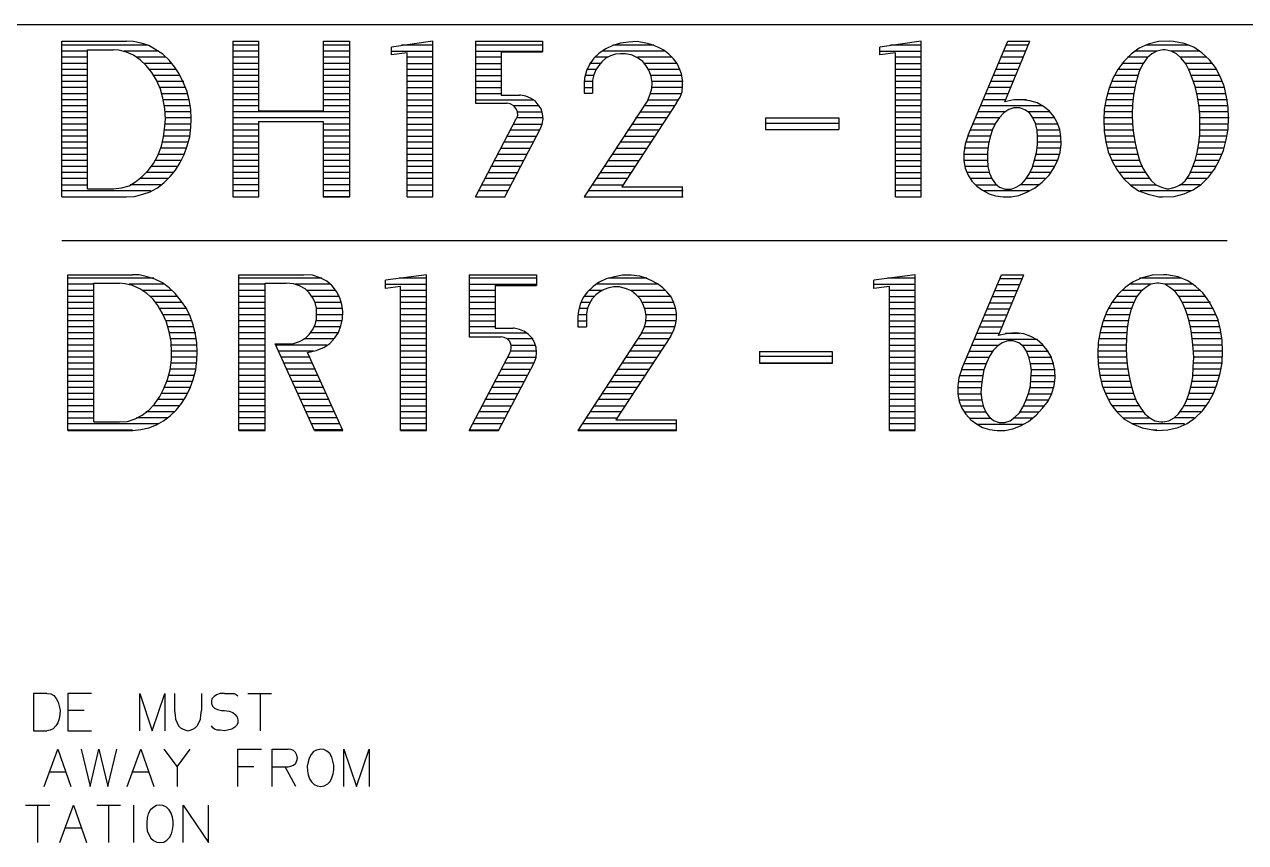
# Model space of a CAD drawing. Extents: x 11 to 601, y 12 to 779.
# Drawn here: x 376.4 to 521.3, y 681.7 to 778.7 of the extents above; entities that cross this region are included whole.
import ezdxf

# ---------------------------------------------------------------- set-up
doc = ezdxf.new("R2010")
doc.units = 0
doc.layers.add('DH152', color=7, linetype='CONTINUOUS')

msp = doc.modelspace()

# ---------------------------------------------------------------- linework, layer by layer
at = {"layer": 'DH152', "color": 7}
for points in [[(11.4, 778.739981), (600.899985, 778.739981)], [(380.81999, 776.759981), (388.49999, 776.759981)], [(380.81999, 758.279981), (380.81999, 776.759981)], [(390.95999, 776.279981), (380.81999, 776.279981)], [(383.87999, 775.559981), (380.81999, 775.559981)], [(383.87999, 759.239981), (383.87999, 775.739981)], [(383.87999, 775.739981), (386.93999, 775.739981)], [(393.11999, 767.519981), (393.05999, 768.779981), (392.81999, 769.979981), (392.51999, 771.059981), (392.03999, 772.139981), (391.49999, 773.039981), (390.83999, 773.879981), (390.11999, 774.539981), (389.33999, 775.079981), (388.49999, 775.439981), (387.59999, 775.679981), (386.93999, 775.739981)], [(392.33999, 775.559981), (388.19999, 775.559981)], [(396.17999, 767.519981), (396.11999, 768.659981), (395.93999, 769.799981), (395.63999, 770.879981), (395.21999, 771.899981), (394.73999, 772.859981), (394.19999, 773.699981), (393.53999, 774.479981), (392.81999, 775.199981), (391.97999, 775.739981), (391.13999, 776.219981), (390.23999, 776.519981), (389.27999, 776.699981), (388.49999, 776.759981)], [(401.09999, 776.759981), (401.09999, 758.279981)], [(401.09999, 776.759981), (404.15999, 776.759981), (404.15999, 768.479981), (411.83999, 768.479981)], [(404.21999, 776.279981), (401.15999, 776.279981)], [(404.21999, 775.559981), (401.15999, 775.559981)], [(411.83999, 776.759981), (414.95999, 776.759981), (414.95999, 758.279981)], [(411.83999, 776.759981), (411.83999, 768.479981)], [(415.01999, 776.279981), (411.89999, 776.279981)], [(415.01999, 775.559981), (411.89999, 775.559981)], [(424.859989, 776.759981), (419.93999, 776.039981)], [(419.93999, 775.139981), (419.93999, 776.039981)], [(419.93999, 775.559981), (424.859989, 775.559981)], [(421.799989, 775.379981), (419.93999, 775.139981)], [(424.859989, 776.279981), (421.139989, 776.279981)], [(421.799989, 758.279981), (421.799989, 775.379981)], [(424.859989, 758.279981), (424.859989, 776.759981)], [(429.899989, 776.759981), (429.899989, 769.379981)], [(429.899989, 776.759981), (437.879989, 776.759981)], [(437.879989, 776.279981), (429.959989, 776.279981)], [(429.959989, 775.559981), (437.879989, 775.559981)], [(432.959989, 775.499981), (432.959989, 770.339981)], [(432.959989, 775.499981), (437.879989, 775.499981)], [(437.879989, 776.759981), (437.879989, 775.499981)], [(450.119989, 776.519981), (449.099989, 776.699981), (448.079989, 776.639981), (447.119989, 776.519981), (446.219989, 776.219981), (445.379989, 775.859981), (444.599989, 775.319981), (443.939989, 774.719981), (443.459989, 773.999981), (443.099989, 773.219981), (442.859989, 772.379981), (442.799989, 771.779981)], [(452.399989, 775.559981), (444.899989, 775.559981)], [(451.079989, 776.279981), (446.219989, 776.279981)], [(453.779989, 769.439981), (454.199989, 770.099981), (454.439989, 770.759981), (454.499989, 771.479981), (454.499989, 772.139981), (454.379989, 772.859981), (454.139989, 773.459981), (453.839989, 774.119981), (453.419989, 774.659981), (452.879989, 775.199981), (452.279989, 775.679981), (451.559989, 776.039981), (450.779989, 776.339981), (450.119989, 776.519981)], [(482.819988, 776.759981), (477.899988, 776.039981)], [(477.899988, 775.139981), (477.899988, 776.039981)], [(479.759988, 775.379981), (477.899988, 775.139981)], [(477.959988, 775.559981), (482.819988, 775.559981)], [(482.819988, 776.279981), (479.159988, 776.279981)], [(479.759988, 758.279981), (479.759988, 775.379981)], [(482.819988, 758.279981), (482.819988, 776.759981)], [(488.399988, 765.599981), (493.079988, 776.759981)], [(495.239988, 775.559981), (492.539988, 775.559981)], [(492.719988, 769.559981), (495.719988, 776.759981)], [(495.539988, 776.279981), (492.839988, 776.279981)], [(493.079988, 776.759981), (495.719988, 776.759981)], [(510.719987, 775.559981), (508.139987, 775.559981)], [(514.559987, 776.279981), (509.519987, 776.279981)], [(515.879987, 775.559981), (512.519987, 775.559981)], [(383.87999, 774.839981), (380.81999, 774.839981)], [(383.87999, 774.119981), (380.81999, 774.119981)], [(393.17999, 774.839981), (389.75999, 774.839981)], [(393.83999, 774.119981), (390.65999, 774.119981)], [(404.21999, 774.839981), (401.15999, 774.839981)], [(404.21999, 774.119981), (401.15999, 774.119981)], [(415.01999, 774.839981), (411.89999, 774.839981)], [(415.01999, 774.119981), (411.89999, 774.119981)], [(424.859989, 774.839981), (421.799989, 774.839981)], [(421.799989, 774.119981), (424.859989, 774.119981)], [(433.019989, 774.839981), (429.959989, 774.839981)], [(429.959989, 774.119981), (433.019989, 774.119981)], [(444.719989, 774.119981), (443.459989, 774.119981)], [(448.379989, 775.139981), (447.719989, 775.259981), (447.119989, 775.259981), (446.519989, 775.199981), (445.919989, 775.019981), (445.379989, 774.719981), (444.899989, 774.299981), (444.539989, 773.879981), (444.179989, 773.339981), (443.939989, 772.739981), (443.819989, 772.139981), (443.819989, 771.659981)], [(445.619989, 774.839981), (444.119989, 774.839981)], [(450.359989, 769.739981), (450.659989, 770.459981), (450.839989, 771.119981), (450.899989, 771.839981), (450.779989, 772.559981), (450.539989, 773.219981), (450.179989, 773.819981), (449.759989, 774.359981), (449.159989, 774.779981), (448.499989, 775.079981), (448.379989, 775.139981)], [(453.239989, 774.839981), (449.159989, 774.839981)], [(453.839989, 774.119981), (449.999989, 774.119981)], [(482.819988, 774.839981), (479.759988, 774.839981)], [(479.759988, 774.119981), (482.819988, 774.119981)], [(494.639988, 774.119981), (491.939988, 774.119981)], [(494.939988, 774.839981), (492.239988, 774.839981)], [(509.159987, 774.119981), (506.639987, 774.119981)], [(509.699987, 774.839981), (507.299987, 774.839981)], [(516.719987, 774.839981), (513.599987, 774.839981)], [(517.379987, 774.119981), (514.199987, 774.119981)], [(383.87999, 773.399981), (380.81999, 773.399981)], [(383.87999, 772.679981), (380.81999, 772.679981)], [(394.43999, 773.399981), (391.25999, 773.399981)], [(394.85999, 772.679981), (391.73999, 772.679981)], [(404.21999, 773.399981), (401.15999, 773.399981)], [(404.21999, 772.679981), (401.15999, 772.679981)], [(415.01999, 773.399981), (411.89999, 773.399981)], [(415.01999, 772.679981), (411.89999, 772.679981)], [(424.859989, 773.399981), (421.799989, 773.399981)], [(421.799989, 772.679981), (424.859989, 772.679981)], [(433.019989, 773.399981), (429.959989, 773.399981)], [(429.959989, 772.679981), (433.019989, 772.679981)], [(443.939989, 772.679981), (442.919989, 772.679981)], [(444.239989, 773.399981), (443.099989, 773.399981)], [(454.199989, 773.399981), (450.479989, 773.399981)], [(454.439989, 772.679981), (450.779989, 772.679981)], [(482.819988, 773.399981), (479.759988, 773.399981)], [(479.759988, 772.679981), (482.819988, 772.679981)], [(494.039988, 772.679981), (491.339988, 772.679981)], [(494.339988, 773.399981), (491.639988, 773.399981)], [(508.499987, 772.679981), (505.739987, 772.679981)], [(508.799987, 773.399981), (506.159987, 773.399981)], [(517.859987, 773.399981), (514.559987, 773.399981)], [(518.219987, 772.679981), (514.919987, 772.679981)], [(383.87999, 771.959981), (380.81999, 771.959981)], [(383.87999, 771.239981), (380.81999, 771.239981)], [(395.27999, 771.959981), (392.15999, 771.959981)], [(395.51999, 771.239981), (392.45999, 771.239981)], [(404.21999, 771.959981), (401.15999, 771.959981)], [(404.21999, 771.239981), (401.15999, 771.239981)], [(415.01999, 771.959981), (411.89999, 771.959981)], [(415.01999, 771.239981), (411.89999, 771.239981)], [(424.859989, 771.959981), (421.799989, 771.959981)], [(421.799989, 771.239981), (424.859989, 771.239981)], [(433.019989, 771.959981), (429.959989, 771.959981)], [(429.959989, 771.239981), (433.019989, 771.239981)], [(442.799989, 771.779981), (442.799989, 770.579981)], [(443.819989, 771.959981), (442.859989, 771.959981)], [(442.859989, 771.239981), (443.819989, 771.239981)], [(443.819989, 771.659981), (443.819989, 770.579981)], [(454.559989, 771.959981), (450.839989, 771.959981)], [(454.499989, 771.239981), (450.899989, 771.239981)], [(482.819988, 771.959981), (479.759988, 771.959981)], [(479.759988, 771.239981), (482.819988, 771.239981)], [(493.439988, 771.239981), (490.739988, 771.239981)], [(493.739988, 771.959981), (491.039988, 771.959981)], [(508.139987, 771.239981), (505.139987, 771.239981)], [(508.319987, 771.959981), (505.439987, 771.959981)], [(518.519987, 771.959981), (515.159987, 771.959981)], [(518.759987, 771.239981), (515.339987, 771.239981)], [(383.87999, 770.519981), (380.81999, 770.519981)], [(383.87999, 769.799981), (380.81999, 769.799981)], [(395.69999, 770.519981), (392.69999, 770.519981)], [(395.93999, 769.799981), (392.87999, 769.799981)], [(404.21999, 770.519981), (401.15999, 770.519981)], [(404.21999, 769.799981), (401.15999, 769.799981)], [(415.01999, 770.519981), (411.89999, 770.519981)], [(415.01999, 769.799981), (411.89999, 769.799981)], [(424.859989, 770.519981), (421.799989, 770.519981)], [(421.799989, 769.799981), (424.859989, 769.799981)], [(433.019989, 770.519981), (429.959989, 770.519981)], [(429.959989, 769.799981), (436.799989, 769.799981)], [(432.959989, 770.339981), (435.119989, 770.339981)], [(437.579989, 766.319981), (437.819989, 766.919981), (437.939989, 767.519981), (437.879989, 768.119981), (437.699989, 768.719981), (437.339989, 769.199981), (436.979989, 769.679981), (436.439989, 769.979981), (435.899989, 770.219981), (435.239989, 770.339981), (435.119989, 770.339981)], [(442.799989, 770.579981), (443.819989, 770.579981)], [(450.359989, 769.739981), (442.799989, 758.279981)], [(450.359989, 769.799981), (454.019989, 769.799981)], [(454.319989, 770.519981), (450.719989, 770.519981)], [(482.819988, 770.519981), (479.759988, 770.519981)], [(479.759988, 769.799981), (482.819988, 769.799981)], [(492.839988, 769.799981), (490.139988, 769.799981)], [(493.139988, 770.519981), (490.439988, 770.519981)], [(497.159988, 760.019981), (497.999988, 760.859981), (498.599988, 761.759981), (499.019988, 762.659981), (499.319988, 763.559981), (499.439988, 764.519981), (499.379988, 765.419981), (499.259988, 766.259981), (498.959988, 767.099981), (498.539988, 767.819981), (497.999988, 768.479981), (497.339988, 769.019981), (496.559988, 769.439981), (495.719988, 769.679981), (494.819988, 769.799981), (493.799988, 769.799981), (492.719988, 769.559981)], [(495.299988, 769.799981), (493.859988, 769.799981)], [(507.899987, 769.799981), (504.719987, 769.799981)], [(508.019987, 770.519981), (504.899987, 770.519981)], [(518.999987, 770.519981), (515.519987, 770.519981)], [(519.179987, 769.799981), (515.639987, 769.799981)], [(383.87999, 769.079981), (380.81999, 769.079981)], [(383.87999, 768.359981), (380.81999, 768.359981)], [(396.05999, 769.079981), (392.99999, 769.079981)], [(396.11999, 768.359981), (393.05999, 768.359981)], [(404.21999, 769.079981), (401.15999, 769.079981)], [(415.01999, 768.359981), (401.15999, 768.359981)], [(415.01999, 769.079981), (411.89999, 769.079981)], [(424.859989, 769.079981), (421.799989, 769.079981)], [(421.799989, 768.359981), (424.859989, 768.359981)], [(429.899989, 769.379981), (433.679989, 769.379981)], [(434.759989, 767.519981), (434.939989, 767.939981), (434.879989, 768.419981), (434.699989, 768.779981), (434.459989, 769.079981), (434.039989, 769.319981), (433.679989, 769.379981)], [(437.459989, 769.079981), (434.519989, 769.079981)], [(434.939989, 768.359981), (437.759989, 768.359981)], [(453.779989, 769.439981), (447.299989, 759.479981)], [(449.399989, 768.359981), (453.119989, 768.359981)], [(453.599989, 769.079981), (449.879989, 769.079981)], [(482.819988, 769.079981), (479.759988, 769.079981)], [(479.759988, 768.359981), (482.819988, 768.359981)], [(492.719988, 768.359981), (489.539988, 768.359981)], [(497.219988, 769.079981), (489.839988, 769.079981)], [(498.059988, 768.359981), (495.539988, 768.359981)], [(507.899987, 768.359981), (504.539987, 768.359981)], [(507.899987, 769.079981), (504.599987, 769.079981)], [(519.239987, 769.079981), (515.759987, 769.079981)], [(519.299987, 768.359981), (515.819987, 768.359981)], [(383.87999, 767.639981), (380.81999, 767.639981)], [(383.87999, 766.919981), (380.81999, 766.919981)], [(386.93999, 759.239981), (387.89999, 759.359981), (388.79999, 759.599981), (389.57999, 760.079981), (390.35999, 760.679981), (391.07999, 761.399981), (391.67999, 762.239981), (392.21999, 763.199981), (392.63999, 764.279981), (392.87999, 765.419981), (393.05999, 766.679981), (393.11999, 767.519981)], [(388.49999, 758.279981), (389.45999, 758.339981), (390.41999, 758.579981), (391.31999, 758.879981), (392.15999, 759.359981), (392.93999, 759.959981), (393.65999, 760.679981), (394.31999, 761.459981), (394.85999, 762.359981), (395.33999, 763.319981), (395.69999, 764.339981), (395.99999, 765.419981), (396.11999, 766.559981), (396.17999, 767.519981)], [(396.11999, 767.639981), (393.05999, 767.639981)], [(396.17999, 766.919981), (393.11999, 766.919981)], [(415.01999, 767.639981), (401.15999, 767.639981)], [(404.21999, 766.919981), (401.15999, 766.919981)], [(404.15999, 767.219981), (404.15999, 758.279981)], [(404.15999, 767.219981), (411.83999, 767.219981)], [(411.83999, 767.219981), (411.83999, 758.279981)], [(415.01999, 766.919981), (411.89999, 766.919981)], [(424.859989, 767.639981), (421.799989, 767.639981)], [(421.799989, 766.919981), (424.859989, 766.919981)], [(429.899989, 758.279981), (434.759989, 767.519981)], [(434.459989, 766.919981), (437.879989, 766.919981)], [(437.879989, 767.639981), (434.819989, 767.639981)], [(448.439989, 766.919981), (452.159989, 766.919981)], [(452.639989, 767.639981), (448.919989, 767.639981)], [(464.339988, 767.639981), (473.039988, 767.639981)], [(464.339988, 767.639981), (464.339988, 766.259981)], [(473.039988, 766.979981), (464.399988, 766.979981)], [(473.039988, 767.639981), (473.039988, 766.259981)], [(482.819988, 767.639981), (479.759988, 767.639981)], [(479.759988, 766.919981), (482.819988, 766.919981)], [(491.579988, 766.919981), (488.939988, 766.919981)], [(491.999988, 767.639981), (489.239988, 767.639981)], [(498.599988, 767.639981), (496.079988, 767.639981)], [(499.019988, 766.919981), (496.379988, 766.919981)], [(507.899987, 767.639981), (504.539987, 767.639981)], [(507.959987, 766.919981), (504.539987, 766.919981)], [(519.359987, 767.639981), (515.879987, 767.639981)], [(519.239987, 766.919981), (515.939987, 766.919981)], [(383.87999, 766.199981), (380.81999, 766.199981)], [(383.87999, 765.479981), (380.81999, 765.479981)], [(395.99999, 765.479981), (392.93999, 765.479981)], [(396.05999, 766.199981), (392.99999, 766.199981)], [(404.21999, 766.199981), (401.15999, 766.199981)], [(404.21999, 765.479981), (401.15999, 765.479981)], [(415.01999, 766.199981), (411.89999, 766.199981)], [(415.01999, 765.479981), (411.89999, 765.479981)], [(424.859989, 766.199981), (421.799989, 766.199981)], [(421.799989, 765.479981), (424.859989, 765.479981)], [(433.379989, 758.279981), (437.579989, 766.319981)], [(433.739989, 765.479981), (437.159989, 765.479981)], [(437.519989, 766.199981), (434.099989, 766.199981)], [(447.539989, 765.479981), (451.199989, 765.479981)], [(451.679989, 766.199981), (447.959989, 766.199981)], [(464.339988, 766.259981), (473.039988, 766.259981)], [(464.399988, 766.259981), (473.039988, 766.259981)], [(482.819988, 766.199981), (479.759988, 766.199981)], [(479.759988, 765.479981), (482.819988, 765.479981)], [(488.399988, 765.599981), (488.039988, 764.519981), (487.859988, 763.499981), (487.859988, 762.539981), (488.039988, 761.699981), (488.399988, 760.859981), (488.819988, 760.139981), (489.419988, 759.539981), (490.079988, 759.059981), (490.859988, 758.639981), (491.639988, 758.399981), (492.539988, 758.279981), (493.439988, 758.279981), (494.399988, 758.459981), (495.359988, 758.819981), (496.259988, 759.299981), (497.159988, 760.019981)], [(491.039988, 765.479981), (488.339988, 765.479981)], [(491.279988, 766.199981), (488.639988, 766.199981)], [(499.259988, 766.199981), (496.559988, 766.199981)], [(499.379988, 765.479981), (496.619988, 765.479981)], [(507.959987, 766.199981), (504.539987, 766.199981)], [(508.019987, 765.479981), (504.659987, 765.479981)], [(519.119987, 765.479981), (515.819987, 765.479981)], [(519.179987, 766.199981), (515.879987, 766.199981)], [(383.87999, 764.759981), (380.81999, 764.759981)], [(383.87999, 764.039981), (380.81999, 764.039981)], [(395.57999, 764.039981), (392.51999, 764.039981)], [(395.81999, 764.759981), (392.69999, 764.759981)], [(404.21999, 764.759981), (401.15999, 764.759981)], [(404.21999, 764.039981), (401.15999, 764.039981)], [(415.01999, 764.759981), (411.89999, 764.759981)], [(415.01999, 764.039981), (411.89999, 764.039981)], [(424.859989, 764.759981), (421.799989, 764.759981)], [(421.799989, 764.039981), (424.859989, 764.039981)], [(432.959989, 764.039981), (436.439989, 764.039981)], [(436.799989, 764.759981), (433.319989, 764.759981)], [(446.579989, 764.039981), (450.299989, 764.039981)], [(450.719989, 764.759981), (447.059989, 764.759981)], [(482.819988, 764.759981), (479.759988, 764.759981)], [(479.759988, 764.039981), (482.819988, 764.039981)], [(490.739988, 764.039981), (487.919988, 764.039981)], [(490.859988, 764.759981), (488.099988, 764.759981)], [(499.319988, 764.039981), (496.559988, 764.039981)], [(499.439988, 764.759981), (496.619988, 764.759981)], [(508.139987, 764.759981), (504.779987, 764.759981)], [(508.319987, 764.039981), (504.959987, 764.039981)], [(518.699987, 764.039981), (515.639987, 764.039981)], [(518.939987, 764.759981), (515.759987, 764.759981)], [(383.87999, 763.319981), (380.81999, 763.319981)], [(383.87999, 762.599981), (380.81999, 762.599981)], [(394.97999, 762.599981), (391.85999, 762.599981)], [(395.33999, 763.319981), (392.21999, 763.319981)], [(404.21999, 763.319981), (401.15999, 763.319981)], [(404.21999, 762.599981), (401.15999, 762.599981)], [(415.01999, 763.319981), (411.89999, 763.319981)], [(415.01999, 762.599981), (411.89999, 762.599981)], [(424.859989, 763.319981), (421.799989, 763.319981)], [(421.799989, 762.599981), (424.859989, 762.599981)], [(432.179989, 762.599981), (435.659989, 762.599981)], [(436.019989, 763.319981), (432.599989, 763.319981)], [(445.619989, 762.599981), (449.339989, 762.599981)], [(449.819989, 763.319981), (446.099989, 763.319981)], [(482.819988, 763.319981), (479.759988, 763.319981)], [(479.759988, 762.599981), (482.819988, 762.599981)], [(490.679988, 763.319981), (487.859988, 763.319981)], [(490.679988, 762.599981), (487.919988, 762.599981)], [(499.019988, 762.599981), (496.259988, 762.599981)], [(499.199988, 763.319981), (496.439988, 763.319981)], [(508.499987, 763.319981), (505.139987, 763.319981)], [(508.799987, 762.599981), (505.439987, 762.599981)], [(518.219987, 762.599981), (515.339987, 762.599981)], [(518.459987, 763.319981), (515.459987, 763.319981)], [(383.87999, 761.879981), (380.81999, 761.879981)], [(383.87999, 761.159981), (380.81999, 761.159981)], [(394.01999, 761.159981), (390.89999, 761.159981)], [(394.55999, 761.879981), (391.43999, 761.879981)], [(404.21999, 761.879981), (401.15999, 761.879981)], [(404.21999, 761.159981), (401.15999, 761.159981)], [(415.01999, 761.879981), (411.89999, 761.879981)], [(415.01999, 761.159981), (411.89999, 761.159981)], [(424.859989, 761.879981), (421.799989, 761.879981)], [(421.799989, 761.159981), (424.859989, 761.159981)], [(431.459989, 761.159981), (434.939989, 761.159981)], [(435.299989, 761.879981), (431.819989, 761.879981)], [(444.719989, 761.159981), (448.379989, 761.159981)], [(448.859989, 761.879981), (445.199989, 761.879981)], [(482.819988, 761.879981), (479.759988, 761.879981)], [(479.759988, 761.159981), (482.819988, 761.159981)], [(490.799988, 761.879981), (488.039988, 761.879981)], [(490.919988, 761.159981), (488.279988, 761.159981)], [(498.119988, 761.159981), (495.659988, 761.159981)], [(498.659988, 761.879981), (496.019988, 761.879981)], [(509.099987, 761.879981), (505.799987, 761.879981)], [(509.459987, 761.159981), (506.279987, 761.159981)], [(517.319987, 761.159981), (514.739987, 761.159981)], [(517.799987, 761.879981), (515.099987, 761.879981)], [(383.87999, 760.439981), (380.81999, 760.439981)], [(380.81999, 759.719981), (383.87999, 759.719981)], [(392.57999, 759.719981), (388.91999, 759.719981)], [(393.41999, 760.439981), (390.05999, 760.439981)], [(404.21999, 760.439981), (401.15999, 760.439981)], [(404.21999, 759.719981), (401.15999, 759.719981)], [(415.01999, 760.439981), (411.89999, 760.439981)], [(415.01999, 759.719981), (411.89999, 759.719981)], [(424.859989, 760.439981), (421.799989, 760.439981)], [(421.799989, 759.719981), (424.859989, 759.719981)], [(430.679989, 759.719981), (434.159989, 759.719981)], [(434.519989, 760.439981), (431.039989, 760.439981)], [(442.799989, 758.279981), (454.499989, 758.279981), (454.499989, 759.479981)], [(443.759989, 759.719981), (447.419989, 759.719981)], [(447.899989, 760.439981), (444.239989, 760.439981)], [(447.299989, 759.479981), (454.499989, 759.479981)], [(482.819988, 760.439981), (479.759988, 760.439981)], [(479.759988, 759.719981), (482.819988, 759.719981)], [(491.219988, 760.439981), (488.699988, 760.439981)], [(489.299988, 759.719981), (491.819988, 759.719981)], [(496.739988, 759.719981), (494.519988, 759.719981)], [(497.519988, 760.439981), (495.239988, 760.439981)], [(509.939987, 760.439981), (506.879987, 760.439981)], [(507.599987, 759.719981), (510.719987, 759.719981)], [(515.939987, 759.719981), (513.479987, 759.719981)], [(516.719987, 760.439981), (514.259987, 760.439981)], [(391.37999, 758.999981), (380.81999, 758.999981)], [(380.81999, 758.279981), (388.49999, 758.279981)], [(380.81999, 758.279981), (388.49999, 758.279981)], [(383.87999, 759.239981), (386.93999, 759.239981)], [(401.09999, 758.279981), (404.15999, 758.279981)], [(404.21999, 758.999981), (401.15999, 758.999981)], [(401.15999, 758.279981), (404.21999, 758.279981)], [(411.83999, 758.279981), (414.95999, 758.279981)], [(415.01999, 758.999981), (411.89999, 758.999981)], [(415.01999, 758.279981), (411.89999, 758.279981)], [(424.859989, 758.999981), (421.799989, 758.999981)], [(421.799989, 758.279981), (424.859989, 758.279981)], [(421.799989, 758.279981), (424.859989, 758.279981)], [(429.899989, 758.279981), (433.379989, 758.279981)], [(429.959989, 758.279981), (433.439989, 758.279981)], [(433.799989, 758.999981), (430.319989, 758.999981)], [(442.859989, 758.279981), (454.559989, 758.279981)], [(454.559989, 758.999981), (443.279989, 758.999981)], [(482.819988, 758.999981), (479.759988, 758.999981)], [(479.759988, 758.279981), (482.819988, 758.279981)], [(479.759988, 758.279981), (482.819988, 758.279981)], [(495.659988, 758.999981), (490.259988, 758.999981)], [(492.599988, 758.279981), (493.499988, 758.279981)], [(514.859987, 758.999981), (508.799987, 758.999981)], [(380.81999, 753.119981), (519.119987, 753.119981)], [(381.53999, 749.039981), (389.21999, 749.039981)], [(381.53999, 730.559982), (381.53999, 749.039981)], [(391.73999, 748.619981), (381.53999, 748.619981)], [(384.65999, 747.899981), (381.53999, 747.899981)], [(384.59999, 731.579982), (384.59999, 748.019981)], [(384.59999, 748.019981), (387.65999, 748.019981)], [(393.83999, 739.799982), (393.77999, 741.059981), (393.53999, 742.259981), (393.23999, 743.399981), (392.75999, 744.419981), (392.21999, 745.379981), (391.61999, 746.159981), (390.89999, 746.819981), (390.05999, 747.359981), (389.21999, 747.779981), (388.31999, 747.959981), (387.65999, 748.019981)], [(392.99999, 747.899981), (388.79999, 747.899981)], [(396.89999, 739.799982), (396.83999, 740.999981), (396.65999, 742.139981), (396.35999, 743.219981), (395.99999, 744.239981), (395.51999, 745.139981), (394.91999, 746.039981), (394.25999, 746.819981), (393.53999, 747.479981), (392.75999, 748.079981), (391.85999, 748.499981), (390.95999, 748.799981), (389.99999, 749.039981), (389.21999, 749.039981)], [(401.81999, 749.039981), (409.49999, 749.039981)], [(401.81999, 730.559982), (401.81999, 749.039981)], [(411.65999, 748.619981), (401.87999, 748.619981)], [(404.93999, 747.899981), (401.87999, 747.899981)], [(404.93999, 748.019981), (407.45999, 748.019981)], [(404.93999, 730.559982), (404.93999, 748.019981)], [(407.45999, 740.819981), (408.29999, 740.879981), (409.01999, 741.119981), (409.67999, 741.479981), (410.15999, 741.959981), (410.57999, 742.499981), (410.87999, 743.099981), (411.05999, 743.759981), (411.05999, 744.419981), (411.05999, 745.079981), (410.87999, 745.739981), (410.57999, 746.339981), (410.15999, 746.879981), (409.67999, 747.359981), (409.01999, 747.719981), (408.29999, 747.959981), (407.45999, 748.019981)], [(412.67999, 747.899981), (408.53999, 747.899981)], [(409.97999, 739.799982), (410.99999, 740.039981), (411.89999, 740.399981), (412.61999, 740.879981), (413.21999, 741.539981), (413.63999, 742.199981), (413.93999, 742.979981), (414.11999, 743.819981), (414.17999, 744.659981), (414.05999, 745.499981), (413.81999, 746.279981), (413.39999, 747.059981), (412.91999, 747.719981), (412.25999, 748.259981), (411.47999, 748.679981), (410.57999, 748.979981), (409.49999, 749.039981)], [(424.079989, 749.039981), (419.21999, 748.379981)], [(419.21999, 747.419981), (419.21999, 748.379981)], [(419.21999, 747.899981), (424.139989, 747.899981)], [(424.139989, 748.619981), (420.839989, 748.619981)], [(424.079989, 730.559982), (424.079989, 749.039981)], [(429.179989, 749.039981), (429.179989, 741.659981)], [(429.179989, 749.039981), (437.159989, 749.039981)], [(437.159989, 748.619981), (429.179989, 748.619981)], [(429.179989, 747.899981), (437.159989, 747.899981)], [(437.159989, 749.039981), (437.159989, 747.779981)], [(449.399989, 748.859981), (448.379989, 748.979981), (447.359989, 748.979981), (446.399989, 748.799981), (445.439989, 748.559981), (444.599989, 748.139981), (443.879989, 747.659981), (443.219989, 746.999981), (442.679989, 746.339981), (442.319989, 745.559981), (442.139989, 744.719981), (442.079989, 744.119981)], [(451.619989, 747.899981), (444.179989, 747.899981)], [(450.239989, 748.619981), (445.679989, 748.619981)], [(453.059989, 741.719981), (453.419989, 742.379981), (453.659989, 743.099981), (453.779989, 743.759981), (453.779989, 744.479981), (453.659989, 745.139981), (453.419989, 745.799981), (453.119989, 746.399981), (452.639989, 746.999981), (452.159989, 747.479981), (451.499989, 747.959981), (450.839989, 748.319981), (450.059989, 748.679981), (449.399989, 748.859981)], [(482.099988, 749.039981), (477.179988, 748.379981)], [(477.179988, 747.419981), (477.179988, 748.379981)], [(477.179988, 747.899981), (482.099988, 747.899981)], [(482.099988, 748.619981), (478.799988, 748.619981)], [(482.099988, 730.559982), (482.099988, 749.039981)], [(487.619988, 737.879982), (492.359988, 749.039981)], [(494.459988, 747.839981), (491.819988, 747.839981)], [(491.999988, 741.839981), (494.999988, 749.039981)], [(494.759988, 748.559981), (492.119988, 748.559981)], [(492.359988, 749.039981), (494.999988, 749.039981)], [(510.119987, 747.899981), (507.479987, 747.899981)], [(513.719987, 748.619981), (508.739987, 748.619981)], [(515.099987, 747.899981), (511.739987, 747.899981)], [(384.65999, 747.179981), (381.53999, 747.179981)], [(384.65999, 746.459981), (381.53999, 746.459981)], [(393.89999, 747.179981), (390.41999, 747.179981)], [(394.55999, 746.459981), (391.31999, 746.459981)], [(404.93999, 747.179981), (401.87999, 747.179981)], [(404.93999, 746.459981), (401.87999, 746.459981)], [(413.33999, 747.179981), (409.91999, 747.179981)], [(413.75999, 746.459981), (410.51999, 746.459981)], [(421.019989, 747.659981), (419.21999, 747.419981)], [(421.019989, 730.559982), (421.019989, 747.659981)], [(424.139989, 747.179981), (421.079989, 747.179981)], [(421.079989, 746.459981), (424.139989, 746.459981)], [(432.299989, 747.179981), (429.179989, 747.179981)], [(429.179989, 746.459981), (432.299989, 746.459981)], [(432.239989, 747.779981), (432.239989, 742.679981)], [(432.239989, 747.779981), (437.159989, 747.779981)], [(444.059989, 746.459981), (442.799989, 746.459981)], [(447.659989, 747.419981), (446.999989, 747.599981), (446.339989, 747.599981), (445.739989, 747.479981), (445.199989, 747.299981), (444.659989, 746.999981), (444.179989, 746.639981), (443.759989, 746.159981), (443.459989, 745.619981), (443.219989, 745.079981), (443.099989, 744.419981), (443.099989, 743.999981)], [(444.959989, 747.179981), (443.399989, 747.179981)], [(449.579989, 742.079981), (449.939989, 742.739981), (450.119989, 743.459981), (450.179989, 744.179981), (450.059989, 744.839981), (449.819989, 745.499981), (449.459989, 746.159981), (448.979989, 746.639981), (448.439989, 747.119981), (447.719989, 747.419981), (447.659989, 747.419981)], [(452.519989, 747.179981), (448.259989, 747.179981)], [(453.119989, 746.459981), (449.219989, 746.459981)], [(479.039988, 747.659981), (477.179988, 747.419981)], [(479.039988, 730.559982), (479.039988, 747.659981)], [(482.099988, 747.179981), (479.039988, 747.179981)], [(479.039988, 746.459981), (482.099988, 746.459981)], [(493.859988, 746.399981), (491.219988, 746.399981)], [(494.159988, 747.119981), (491.519988, 747.119981)], [(508.439987, 746.459981), (505.979987, 746.459981)], [(509.039987, 747.179981), (506.639987, 747.179981)], [(515.999987, 747.179981), (512.819987, 747.179981)], [(516.599987, 746.459981), (513.419987, 746.459981)], [(384.65999, 745.739981), (381.53999, 745.739981)], [(384.65999, 745.019981), (381.53999, 745.019981)], [(395.09999, 745.739981), (391.97999, 745.739981)], [(395.57999, 745.019981), (392.45999, 745.019981)], [(404.93999, 745.739981), (401.87999, 745.739981)], [(404.93999, 745.019981), (401.87999, 745.019981)], [(413.93999, 745.739981), (410.87999, 745.739981)], [(414.11999, 745.019981), (411.05999, 745.019981)], [(424.139989, 745.739981), (421.079989, 745.739981)], [(421.079989, 745.019981), (424.139989, 745.019981)], [(432.299989, 745.739981), (429.179989, 745.739981)], [(429.179989, 745.019981), (432.299989, 745.019981)], [(443.219989, 745.019981), (442.199989, 745.019981)], [(443.519989, 745.739981), (442.439989, 745.739981)], [(453.479989, 745.739981), (449.759989, 745.739981)], [(453.659989, 745.019981), (449.999989, 745.019981)], [(482.099988, 745.739981), (479.039988, 745.739981)], [(479.039988, 745.019981), (482.099988, 745.019981)], [(493.259988, 744.959981), (490.619988, 744.959981)], [(493.559988, 745.679981), (490.919988, 745.679981)], [(507.779987, 745.019981), (505.019987, 745.019981)], [(508.079987, 745.739981), (505.439987, 745.739981)], [(517.139987, 745.739981), (513.779987, 745.739981)], [(517.499987, 745.019981), (514.139987, 745.019981)], [(384.65999, 744.299981), (381.53999, 744.299981)], [(384.65999, 743.579981), (381.53999, 743.579981)], [(395.93999, 744.299981), (392.87999, 744.299981)], [(396.23999, 743.579981), (393.11999, 743.579981)], [(404.93999, 744.299981), (401.87999, 744.299981)], [(404.93999, 743.579981), (401.87999, 743.579981)], [(414.05999, 743.579981), (410.99999, 743.579981)], [(414.17999, 744.299981), (411.05999, 744.299981)], [(424.139989, 744.299981), (421.079989, 744.299981)], [(421.079989, 743.579981), (424.139989, 743.579981)], [(432.299989, 744.299981), (429.179989, 744.299981)], [(429.179989, 743.579981), (432.299989, 743.579981)], [(442.079989, 744.119981), (442.079989, 742.859981)], [(443.099989, 744.299981), (442.139989, 744.299981)], [(442.139989, 743.579981), (443.099989, 743.579981)], [(443.099989, 743.999981), (443.099989, 742.859981)], [(453.779989, 744.299981), (450.119989, 744.299981)], [(453.779989, 743.579981), (450.179989, 743.579981)], [(482.099988, 744.299981), (479.039988, 744.299981)], [(479.039988, 743.579981), (482.099988, 743.579981)], [(492.659988, 743.519981), (489.959988, 743.519981)], [(492.959988, 744.239981), (490.319988, 744.239981)], [(507.419987, 743.579981), (504.419987, 743.579981)], [(507.599987, 744.299981), (504.659987, 744.299981)], [(517.799987, 744.299981), (514.439987, 744.299981)], [(518.039987, 743.579981), (514.619987, 743.579981)], [(384.65999, 742.859981), (381.53999, 742.859981)], [(384.65999, 742.139981), (381.53999, 742.139981)], [(396.47999, 742.859981), (393.41999, 742.859981)], [(396.71999, 742.139981), (393.59999, 742.139981)], [(404.93999, 742.859981), (401.87999, 742.859981)], [(404.93999, 742.139981), (401.87999, 742.139981)], [(413.57999, 742.139981), (410.33999, 742.139981)], [(413.87999, 742.859981), (410.75999, 742.859981)], [(424.139989, 742.859981), (421.079989, 742.859981)], [(421.079989, 742.139981), (424.139989, 742.139981)], [(432.299989, 742.859981), (429.179989, 742.859981)], [(429.179989, 742.139981), (436.019989, 742.139981)], [(432.239989, 742.679981), (434.399989, 742.679981)], [(436.859989, 738.599982), (437.099989, 739.199982), (437.159989, 739.799982), (437.099989, 740.399981), (436.919989, 740.999981), (436.619989, 741.539981), (436.199989, 741.959981), (435.719989, 742.319981), (435.119989, 742.559981), (434.519989, 742.679981), (434.399989, 742.679981)], [(442.079989, 742.859981), (443.099989, 742.859981)], [(449.579989, 742.079981), (442.079989, 730.559982)], [(449.639989, 742.139981), (453.299989, 742.139981)], [(453.599989, 742.859981), (449.939989, 742.859981)], [(482.099988, 742.859981), (479.039988, 742.859981)], [(479.039988, 742.139981), (482.099988, 742.139981)], [(492.059988, 742.079981), (489.359988, 742.079981)], [(492.359988, 742.799981), (489.659988, 742.799981)], [(496.439988, 732.359982), (497.219988, 733.199982), (497.879988, 734.039982), (498.299988, 734.939982), (498.599988, 735.899982), (498.719988, 736.799982), (498.659988, 737.699982), (498.479988, 738.599982), (498.179988, 739.379982), (497.759988, 740.099981), (497.219988, 740.759981), (496.559988, 741.299981), (495.839988, 741.719981), (494.999988, 742.019981), (494.039988, 742.139981), (493.079988, 742.079981), (491.999988, 741.839981)], [(494.519988, 742.079981), (492.779988, 742.079981)], [(507.239987, 742.139981), (503.999987, 742.139981)], [(507.299987, 742.859981), (504.179987, 742.859981)], [(518.219987, 742.859981), (514.799987, 742.859981)], [(518.339987, 742.139981), (514.919987, 742.139981)], [(384.65999, 741.419981), (381.53999, 741.419981)], [(384.65999, 740.699981), (381.53999, 740.699981)], [(396.77999, 741.419981), (393.71999, 741.419981)], [(396.89999, 740.699981), (393.77999, 740.699981)], [(404.93999, 741.419981), (401.87999, 741.419981)], [(404.93999, 740.699981), (401.87999, 740.699981)], [(406.13999, 740.819981), (407.45999, 740.819981)], [(410.81999, 730.559982), (406.13999, 740.819981)], [(412.25999, 740.699981), (406.19999, 740.699981)], [(413.09999, 741.419981), (409.55999, 741.419981)], [(424.139989, 741.419981), (421.079989, 741.419981)], [(421.079989, 740.699981), (424.139989, 740.699981)], [(429.179989, 741.659981), (432.959989, 741.659981)], [(434.039989, 739.799982), (434.159989, 740.279981), (434.159989, 740.699981), (433.979989, 741.119981), (433.679989, 741.419981), (433.319989, 741.599981), (432.959989, 741.659981)], [(436.739989, 741.419981), (433.739989, 741.419981)], [(434.159989, 740.699981), (437.039989, 740.699981)], [(453.059989, 741.719981), (446.579989, 731.819982)], [(448.679989, 740.699981), (452.399989, 740.699981)], [(452.879989, 741.419981), (449.159989, 741.419981)], [(482.099988, 741.419981), (479.039988, 741.419981)], [(479.039988, 740.699981), (482.099988, 740.699981)], [(491.939988, 740.639981), (488.759988, 740.639981)], [(496.619988, 741.359981), (489.059988, 741.359981)], [(497.339988, 740.639981), (494.819988, 740.639981)], [(507.179987, 740.699981), (503.819987, 740.699981)], [(507.179987, 741.419981), (503.939987, 741.419981)], [(518.459987, 741.419981), (515.039987, 741.419981)], [(518.519987, 740.699981), (515.099987, 740.699981)], [(384.65999, 739.979982), (381.53999, 739.979982)], [(384.65999, 739.259982), (381.53999, 739.259982)], [(387.65999, 731.579982), (388.61999, 731.639982), (389.51999, 731.939982), (390.35999, 732.359982), (391.13999, 732.959982), (391.79999, 733.679982), (392.45999, 734.579982), (392.93999, 735.539982), (393.35999, 736.619982), (393.65999, 737.759982), (393.83999, 738.959982), (393.83999, 739.799982)], [(389.21999, 730.559982), (390.17999, 730.679982), (391.13999, 730.859982), (392.03999, 731.219982), (392.87999, 731.699982), (393.65999, 732.299982), (394.37999, 732.959982), (395.03999, 733.739982), (395.57999, 734.639982), (396.05999, 735.599982), (396.41999, 736.619982), (396.71999, 737.759982), (396.83999, 738.899982), (396.89999, 739.799982)], [(396.89999, 739.979982), (393.83999, 739.979982)], [(396.89999, 739.259982), (393.83999, 739.259982)], [(404.93999, 739.979982), (401.87999, 739.979982)], [(404.93999, 739.259982), (401.87999, 739.259982)], [(410.69999, 739.979982), (406.55999, 739.979982)], [(410.27999, 739.259982), (406.85999, 739.259982)], [(414.17999, 730.559982), (409.97999, 739.799982)], [(424.139989, 739.979982), (421.079989, 739.979982)], [(421.079989, 739.259982), (424.139989, 739.259982)], [(429.179989, 730.559982), (434.039989, 739.799982)], [(433.739989, 739.259982), (437.099989, 739.259982)], [(437.159989, 739.979982), (434.099989, 739.979982)], [(447.779989, 739.259982), (451.439989, 739.259982)], [(451.919989, 739.979982), (448.259989, 739.979982)], [(463.619988, 739.919982), (472.259988, 739.919982)], [(463.619988, 739.919982), (463.619988, 738.539982)], [(472.319988, 739.319982), (463.619988, 739.319982)], [(472.259988, 739.919982), (472.259988, 738.539982)], [(482.099988, 739.979982), (479.039988, 739.979982)], [(479.039988, 739.259982), (482.099988, 739.259982)], [(490.799988, 739.199982), (488.159988, 739.199982)], [(491.279988, 739.919982), (488.459988, 739.919982)], [(497.939988, 739.919982), (495.359988, 739.919982)], [(498.299988, 739.199982), (495.659988, 739.199982)], [(507.179987, 739.979982), (503.759987, 739.979982)], [(507.179987, 739.259982), (503.759987, 739.259982)], [(518.579987, 739.979982), (515.159987, 739.979982)], [(518.519987, 739.259982), (515.159987, 739.259982)], [(384.65999, 738.539982), (381.53999, 738.539982)], [(384.65999, 737.819982), (381.53999, 737.819982)], [(396.71999, 737.819982), (393.65999, 737.819982)], [(396.83999, 738.539982), (393.71999, 738.539982)], [(404.93999, 738.539982), (401.87999, 738.539982)], [(404.93999, 737.819982), (401.87999, 737.819982)], [(410.57999, 738.539982), (407.21999, 738.539982)], [(410.93999, 737.819982), (407.51999, 737.819982)], [(424.139989, 738.539982), (421.079989, 738.539982)], [(421.079989, 737.819982), (424.139989, 737.819982)], [(432.659989, 730.559982), (436.859989, 738.599982)], [(432.959989, 737.819982), (436.379989, 737.819982)], [(436.739989, 738.539982), (433.379989, 738.539982)], [(446.819989, 737.819982), (450.479989, 737.819982)], [(450.959989, 738.539982), (447.299989, 738.539982)], [(463.619988, 738.599982), (472.319988, 738.599982)], [(463.619988, 738.539982), (472.259988, 738.539982)], [(482.099988, 738.539982), (479.039988, 738.539982)], [(479.039988, 737.819982), (482.099988, 737.819982)], [(487.619988, 737.879982), (487.259988, 736.799982), (487.139988, 735.839982), (487.139988, 734.879982), (487.319988, 733.979982), (487.619988, 733.199982), (488.099988, 732.479982), (488.699988, 731.819982), (489.359988, 731.339982), (490.079988, 730.919982), (490.919988, 730.679982), (491.819988, 730.559982), (492.719988, 730.559982), (493.679988, 730.739982), (494.579988, 731.099982), (495.539988, 731.639982), (496.439988, 732.359982)], [(490.319988, 737.759982), (487.619988, 737.759982)], [(490.499988, 738.479982), (487.859988, 738.479982)], [(498.539988, 738.479982), (495.839988, 738.479982)], [(498.719988, 737.759982), (495.839988, 737.759982)], [(507.239987, 738.539982), (503.759987, 738.539982)], [(507.299987, 737.819982), (503.879987, 737.819982)], [(518.399987, 737.819982), (515.099987, 737.819982)], [(518.459987, 738.539982), (515.159987, 738.539982)], [(384.65999, 737.099982), (381.53999, 737.099982)], [(384.65999, 736.379982), (381.53999, 736.379982)], [(396.35999, 736.379982), (393.23999, 736.379982)], [(396.53999, 737.099982), (393.47999, 737.099982)], [(404.93999, 737.099982), (401.87999, 737.099982)], [(404.93999, 736.379982), (401.87999, 736.379982)], [(411.23999, 737.099982), (407.87999, 737.099982)], [(411.53999, 736.379982), (408.17999, 736.379982)], [(424.139989, 737.099982), (421.079989, 737.099982)], [(421.079989, 736.379982), (424.139989, 736.379982)], [(432.239989, 736.379982), (435.659989, 736.379982)], [(436.019989, 737.099982), (432.599989, 737.099982)], [(445.859989, 736.379982), (449.519989, 736.379982)], [(449.999989, 737.099982), (446.339989, 737.099982)], [(482.099988, 737.099982), (479.039988, 737.099982)], [(479.039988, 736.379982), (482.099988, 736.379982)], [(489.959988, 736.319982), (487.199988, 736.319982)], [(490.079988, 737.039982), (487.379988, 737.039982)], [(498.599988, 736.319982), (495.779988, 736.319982)], [(498.719988, 737.039982), (495.899988, 737.039982)], [(507.419987, 737.099982), (503.999987, 737.099982)], [(507.599987, 736.379982), (504.179987, 736.379982)], [(518.039987, 736.379982), (514.919987, 736.379982)], [(518.219987, 737.099982), (515.039987, 737.099982)], [(384.65999, 735.659982), (381.53999, 735.659982)], [(384.65999, 734.939982), (381.53999, 734.939982)], [(395.75999, 734.939982), (392.63999, 734.939982)], [(396.11999, 735.659982), (392.99999, 735.659982)], [(404.93999, 735.659982), (401.87999, 735.659982)], [(404.93999, 734.939982), (401.87999, 734.939982)], [(411.89999, 735.659982), (408.47999, 735.659982)], [(412.19999, 734.939982), (408.83999, 734.939982)], [(424.139989, 735.659982), (421.079989, 735.659982)], [(421.079989, 734.939982), (424.139989, 734.939982)], [(431.459989, 734.939982), (434.879989, 734.939982)], [(435.239989, 735.659982), (431.819989, 735.659982)], [(444.959989, 734.939982), (448.619989, 734.939982)], [(449.099989, 735.659982), (445.379989, 735.659982)], [(482.099988, 735.659982), (479.039988, 735.659982)], [(479.039988, 734.939982), (482.099988, 734.939982)], [(489.959988, 735.599982), (487.139988, 735.599982)], [(489.959988, 734.879982), (487.139988, 734.879982)], [(498.239988, 734.879982), (495.539988, 734.879982)], [(498.479988, 735.599982), (495.719988, 735.599982)], [(507.779987, 735.659982), (504.419987, 735.659982)], [(508.019987, 734.939982), (504.659987, 734.939982)], [(517.439987, 734.939982), (514.619987, 734.939982)], [(517.739987, 735.659982), (514.799987, 735.659982)], [(384.65999, 734.219982), (381.53999, 734.219982)], [(384.65999, 733.499982), (381.53999, 733.499982)], [(394.79999, 733.499982), (391.61999, 733.499982)], [(395.33999, 734.219982), (392.15999, 734.219982)], [(404.93999, 734.219982), (401.87999, 734.219982)], [(404.93999, 733.499982), (401.87999, 733.499982)], [(412.55999, 734.219982), (409.13999, 734.219982)], [(412.85999, 733.499982), (409.49999, 733.499982)], [(424.139989, 734.219982), (421.079989, 734.219982)], [(421.079989, 733.499982), (424.139989, 733.499982)], [(430.679989, 733.499982), (434.159989, 733.499982)], [(434.519989, 734.219982), (431.039989, 734.219982)], [(443.999989, 733.499982), (447.659989, 733.499982)], [(448.139989, 734.219982), (444.479989, 734.219982)], [(482.099988, 734.219982), (479.039988, 734.219982)], [(479.039988, 733.499982), (482.099988, 733.499982)], [(490.019988, 734.159982), (487.259988, 734.159982)], [(490.199988, 733.439982), (487.559988, 733.439982)], [(497.399988, 733.439982), (494.939988, 733.439982)], [(497.879988, 734.159982), (495.299988, 734.159982)], [(508.319987, 734.219982), (505.079987, 734.219982)], [(508.679987, 733.499982), (505.559987, 733.499982)], [(516.539987, 733.499982), (514.019987, 733.499982)], [(517.019987, 734.219982), (514.379987, 734.219982)], [(384.65999, 732.779982), (381.53999, 732.779982)], [(381.53999, 732.059982), (384.65999, 732.059982)], [(393.35999, 732.059982), (389.69999, 732.059982)], [(394.19999, 732.779982), (390.77999, 732.779982)], [(404.93999, 732.779982), (401.87999, 732.779982)], [(404.93999, 732.059982), (401.87999, 732.059982)], [(413.15999, 732.779982), (409.79999, 732.779982)], [(413.51999, 732.059982), (410.15999, 732.059982)], [(424.139989, 732.779982), (421.079989, 732.779982)], [(421.079989, 732.059982), (424.139989, 732.059982)], [(429.899989, 732.059982), (433.379989, 732.059982)], [(433.739989, 732.779982), (430.319989, 732.779982)], [(443.039989, 732.059982), (446.699989, 732.059982)], [(447.179989, 732.779982), (443.519989, 732.779982)], [(482.099988, 732.779982), (479.039988, 732.779982)], [(479.039988, 732.059982), (482.099988, 732.059982)], [(490.499988, 732.719982), (487.979988, 732.719982)], [(488.579988, 731.999982), (491.099988, 731.999982)], [(496.019988, 731.999982), (493.739988, 731.999982)], [(496.799988, 732.719982), (494.459988, 732.719982)], [(509.219987, 732.779982), (506.099987, 732.779982)], [(506.819987, 732.059982), (509.939987, 732.059982)], [(515.219987, 732.059982), (512.879987, 732.059982)], [(515.999987, 732.779982), (513.539987, 732.779982)], [(392.27999, 731.339982), (381.53999, 731.339982)], [(381.53999, 730.619982), (389.21999, 730.619982)], [(381.53999, 730.559982), (389.21999, 730.559982)], [(384.59999, 731.579982), (387.65999, 731.579982)], [(401.81999, 730.559982), (404.93999, 730.559982)], [(404.93999, 731.339982), (401.87999, 731.339982)], [(401.87999, 730.619982), (404.93999, 730.619982)], [(413.81999, 731.339982), (410.45999, 731.339982)], [(414.17999, 730.619982), (410.81999, 730.619982)], [(410.81999, 730.559982), (414.17999, 730.559982)], [(421.019989, 730.559982), (424.079989, 730.559982)], [(424.139989, 731.339982), (421.079989, 731.339982)], [(421.079989, 730.619982), (424.139989, 730.619982)], [(429.179989, 730.619982), (432.659989, 730.619982)], [(429.179989, 730.559982), (432.659989, 730.559982)], [(433.019989, 731.339982), (429.539989, 731.339982)], [(442.079989, 730.559982), (453.779989, 730.559982), (453.779989, 731.819982)], [(442.139989, 730.619982), (453.779989, 730.619982)], [(453.779989, 731.339982), (442.559989, 731.339982)], [(446.579989, 731.819982), (453.779989, 731.819982)], [(482.099988, 731.339982), (479.039988, 731.339982)], [(479.039988, 730.619982), (482.099988, 730.619982)], [(479.039988, 730.559982), (482.099988, 730.559982)], [(494.819988, 731.279982), (489.479988, 731.279982)], [(514.079987, 731.339982), (507.899987, 731.339982)], [(510.299987, 730.619982), (510.779987, 730.619982)], [(379.019991, 699.359983), (377.459991, 699.359983), (377.459991, 694.919983), (379.019991, 694.919983)], [(379.019991, 699.359983), (379.499991, 699.299983), (379.859991, 699.119983), (380.15999, 698.759983), (380.39999, 698.339983), (380.51999, 697.859983), (380.63999, 697.379983), (380.57999, 696.839983), (380.51999, 696.359983), (380.33999, 695.879983), (380.09999, 695.519983), (379.799991, 695.159983), (379.439991, 694.979983), (379.019991, 694.919983)], [(384.35999, 699.359983), (381.53999, 699.359983), (381.53999, 694.919983), (384.35999, 694.919983)], [(390.05999, 694.919983), (390.05999, 699.359983), (391.55999, 694.919983), (393.05999, 699.359983), (393.05999, 694.919983)], [(394.19999, 699.359983), (394.19999, 697.319983), (394.25999, 696.779983), (394.31999, 696.299983), (394.49999, 695.879983), (394.67999, 695.519983), (394.91999, 695.279983), (395.21999, 695.099983), (395.51999, 694.979983), (395.75999, 694.919983), (396.05999, 694.979983), (396.35999, 695.099983), (396.65999, 695.279983), (396.89999, 695.519983), (397.07999, 695.879983), (397.25999, 696.299983), (397.31999, 696.779983), (397.37999, 697.319983)], [(397.37999, 699.359983), (397.37999, 697.319983)], [(400.13999, 699.359983), (399.59999, 699.359983), (399.17999, 699.179983), (398.87999, 698.999983), (398.63999, 698.699983), (398.57999, 698.459983), (398.57999, 698.159983), (398.69999, 697.859983), (398.93999, 697.619983), (399.29999, 697.439983), (399.77999, 697.319983), (400.13999, 697.319983)], [(400.13999, 699.359983), (400.85999, 699.359983), (401.27999, 699.359983), (401.51999, 699.239983), (401.69999, 699.059983)], [(402.89999, 699.359983), (405.71999, 699.359983)], [(404.33999, 699.359983), (404.33999, 694.919983)], [(383.45999, 697.319983), (381.53999, 697.319983)], [(400.13999, 697.319983), (400.67999, 697.259983), (401.09999, 697.079983), (401.39999, 696.839983), (401.63999, 696.539983), (401.69999, 696.239983), (401.69999, 695.879983), (401.57999, 695.579983), (401.33999, 695.339983), (400.97999, 695.099983), (400.49999, 694.979983), (400.13999, 694.919983)], [(400.13999, 694.919983), (399.59999, 694.979983), (399.23999, 694.979983), (398.93999, 695.099983), (398.75999, 695.279983), (398.57999, 695.519983)], [(378.719991, 688.319983), (380.33999, 692.759983), (381.89999, 688.319983)], [(383.09999, 692.759983), (384.17999, 688.319983), (385.19999, 692.759983), (386.27999, 688.319983), (387.35999, 692.759983)], [(388.55999, 688.319983), (390.17999, 692.759983), (391.73999, 688.319983)], [(392.93999, 692.759983), (394.49999, 690.659983), (394.49999, 688.319983)], [(394.49999, 690.659983), (396.05999, 692.759983)], [(401.69999, 688.319983), (401.69999, 692.759983), (404.51999, 692.759983)], [(405.77999, 688.319983), (405.77999, 692.759983), (407.69999, 692.759983)], [(408.77999, 691.679983), (408.71999, 692.039983), (408.53999, 692.339983), (408.29999, 692.579983), (407.99999, 692.699983), (407.69999, 692.759983)], [(407.69999, 690.659983), (407.99999, 690.719983), (408.29999, 690.839983), (408.59999, 691.079983), (408.71999, 691.379983), (408.77999, 691.679983)], [(414.29999, 688.319983), (414.29999, 692.759983), (415.79999, 688.319983), (417.29999, 692.759983), (417.29999, 688.319983)], [(379.379991, 690.059983), (381.29999, 690.059983)], [(389.21999, 690.059983), (391.13999, 690.059983)], [(403.61999, 690.659983), (401.69999, 690.659983)], [(405.77999, 690.659983), (407.69999, 690.659983)], [(408.59999, 688.319983), (407.33999, 690.659983)], [(376.499991, 686.099983), (379.379991, 686.099983)], [(377.939991, 686.099983), (377.939991, 681.659983)], [(380.57999, 681.659983), (382.19999, 686.099983), (383.75999, 681.659983)], [(384.95999, 686.099983), (387.77999, 686.099983)], [(386.33999, 686.099983), (386.33999, 681.659983)], [(389.33999, 686.099983), (389.33999, 681.659983)], [(395.21999, 681.659983), (395.21999, 686.099983), (398.21999, 681.659983), (398.21999, 686.099983)], [(381.23999, 683.399983), (383.15999, 683.399983)]]:
    msp.add_lwpolyline(points, dxfattribs=at)
for points in [[(511.499987, 758.279981), (512.819987, 758.339981), (514.019987, 758.639981), (515.099987, 759.119981), (516.059987, 759.779981), (516.899987, 760.619981), (517.619987, 761.579981), (518.219987, 762.659981), (518.699987, 763.799981), (518.999987, 765.059981), (519.239987, 766.319981), (519.299987, 767.639981), (519.239987, 768.899981), (519.059987, 770.159981), (518.759987, 771.419981), (518.279987, 772.559981), (517.739987, 773.639981), (517.019987, 774.539981), (516.119987, 775.379981), (515.159987, 776.039981), (514.019987, 776.459981), (512.759987, 776.699981), (512.279987, 776.759981), (510.959987, 776.699981), (509.759987, 776.399981), (508.679987, 775.919981), (507.719987, 775.199981), (506.879987, 774.359981), (506.159987, 773.399981), (505.559987, 772.319981), (505.139987, 771.179981), (504.779987, 769.919981), (504.539987, 768.659981), (504.479987, 767.399981), (504.539987, 766.079981), (504.719987, 764.819981), (505.019987, 763.619981), (505.499987, 762.419981), (506.099987, 761.399981), (506.819987, 760.439981), (507.659987, 759.659981), (508.619987, 758.999981), (509.759987, 758.579981), (511.019987, 758.279981)], [(512.219987, 759.239981), (512.939987, 759.419981), (513.599987, 759.719981), (514.139987, 760.199981), (514.619987, 760.859981), (514.979987, 761.699981), (515.339987, 762.599981), (515.579987, 763.559981), (515.759987, 764.639981), (515.879987, 765.719981), (515.879987, 766.919981), (515.879987, 768.059981), (515.759987, 769.199981), (515.579987, 770.339981), (515.339987, 771.359981), (514.979987, 772.379981), (514.619987, 773.279981), (514.199987, 774.059981), (513.659987, 774.719981), (513.119987, 775.259981), (512.459987, 775.559981), (511.739987, 775.739981), (511.499987, 775.739981), (510.779987, 775.559981), (510.179987, 775.259981), (509.639987, 774.779981), (509.159987, 774.119981), (508.739987, 773.279981), (508.439987, 772.379981), (508.199987, 771.419981), (508.019987, 770.339981), (507.899987, 769.259981), (507.839987, 768.059981), (507.899987, 766.919981), (508.019987, 765.779981), (508.199987, 764.639981), (508.439987, 763.619981), (508.739987, 762.599981), (509.099987, 761.699981), (509.579987, 760.919981), (510.059987, 760.259981), (510.659987, 759.719981), (511.319987, 759.419981), (511.979987, 759.239981)], [(492.779988, 759.179981), (493.499988, 759.179981), (494.099988, 759.419981), (494.699988, 759.779981), (495.179988, 760.319981), (495.659988, 761.039981), (496.019988, 761.819981), (496.259988, 762.659981), (496.499988, 763.559981), (496.619988, 764.459981), (496.619988, 765.359981), (496.559988, 766.199981), (496.379988, 766.979981), (496.079988, 767.639981), (495.659988, 768.239981), (495.119988, 768.599981), (494.519988, 768.839981), (493.799988, 768.839981), (493.199988, 768.659981), (492.599988, 768.239981), (492.119988, 767.699981), (491.639988, 767.039981), (491.279988, 766.259981), (490.979988, 765.419981), (490.799988, 764.519981), (490.679988, 763.619981), (490.679988, 762.719981), (490.739988, 761.879981), (490.919988, 761.099981), (491.219988, 760.379981), (491.639988, 759.839981), (492.119988, 759.419981)], [(511.499987, 758.279981), (511.499987, 758.279981)], [(510.719987, 730.559982), (512.099987, 730.619982), (513.299987, 730.919982), (514.379987, 731.399982), (515.339987, 732.059982), (516.179987, 732.899982), (516.899987, 733.859982), (517.499987, 734.939982), (517.919987, 736.139982), (518.279987, 737.339982), (518.519987, 738.599982), (518.579987, 739.919982), (518.519987, 741.239981), (518.339987, 742.499981), (518.039987, 743.699981), (517.559987, 744.839981), (516.959987, 745.919981), (516.239987, 746.879981), (515.399987, 747.659981), (514.439987, 748.319981), (513.299987, 748.799981), (511.979987, 749.039981), (511.559987, 749.039981), (510.239987, 748.979981), (509.039987, 748.679981), (507.959987, 748.199981), (506.999987, 747.539981), (506.159987, 746.699981), (505.439987, 745.739981), (504.839987, 744.659981), (504.359987, 743.459981), (504.059987, 742.259981), (503.819987, 740.999981), (503.759987, 739.679982), (503.819987, 738.419982), (503.999987, 737.099982), (504.299987, 735.899982), (504.779987, 734.759982), (505.319987, 733.679982), (506.039987, 732.779982), (506.879987, 731.939982), (507.899987, 731.339982), (509.039987, 730.859982), (510.299987, 730.619982)], [(511.499987, 731.579982), (512.219987, 731.699982), (512.819987, 732.059982), (513.359987, 732.539982), (513.839987, 733.199982), (514.259987, 733.979982), (514.559987, 734.879982), (514.859987, 735.899982), (515.039987, 736.919982), (515.099987, 738.059982), (515.159987, 739.199982), (515.099987, 740.339981), (514.979987, 741.479981), (514.799987, 742.619981), (514.559987, 743.699981), (514.259987, 744.659981), (513.899987, 745.559981), (513.419987, 746.399981), (512.939987, 747.059981), (512.339987, 747.539981), (511.739987, 747.899981), (511.019987, 748.019981), (510.779987, 748.019981), (510.059987, 747.899981), (509.459987, 747.539981), (508.859987, 747.059981), (508.379987, 746.399981), (508.019987, 745.619981), (507.659987, 744.719981), (507.419987, 743.699981), (507.239987, 742.679981), (507.179987, 741.539981), (507.119987, 740.399981), (507.179987, 739.259982), (507.299987, 738.119982), (507.479987, 736.979982), (507.719987, 735.899982), (508.019987, 734.939982), (508.379987, 733.979982), (508.859987, 733.199982), (509.339987, 732.539982), (509.939987, 732.059982), (510.539987, 731.699982), (511.259987, 731.579982)], [(492.059988, 731.519982), (492.719988, 731.519982), (493.379988, 731.699982), (493.919988, 732.119982), (494.459988, 732.659982), (494.879988, 733.319982), (495.239988, 734.099982), (495.539988, 734.939982), (495.779988, 735.839982), (495.839988, 736.739982), (495.899988, 737.639982), (495.779988, 738.479982), (495.599988, 739.259982), (495.299988, 739.979982), (494.939988, 740.519981), (494.399988, 740.939981), (493.739988, 741.179981), (493.079988, 741.179981), (492.419988, 740.939981), (491.879988, 740.579981), (491.339988, 740.039981), (490.919988, 739.379982), (490.559988, 738.599982), (490.259988, 737.759982), (490.079988, 736.859982), (489.959988, 735.959982), (489.899988, 735.059982), (490.019988, 734.159982), (490.199988, 733.379982), (490.499988, 732.719982), (490.859988, 732.179982), (491.399988, 731.759982)], [(491.819988, 730.559982), (491.819988, 730.559982)], [(411.53999, 688.319983), (411.95999, 688.379983), (412.37999, 688.619983), (412.67999, 688.919983), (412.85999, 689.339983), (413.03999, 689.819983), (413.09999, 690.299983), (413.09999, 690.839983), (412.97999, 691.319983), (412.85999, 691.799983), (412.61999, 692.219983), (412.25999, 692.519983), (411.89999, 692.699983), (411.53999, 692.759983), (411.05999, 692.639983), (410.69999, 692.459983), (410.39999, 692.099983), (410.15999, 691.679983), (410.03999, 691.259983), (409.91999, 690.719983), (409.97999, 690.179983), (410.03999, 689.699983), (410.21999, 689.219983), (410.45999, 688.859983), (410.75999, 688.559983), (411.11999, 688.379983)], [(392.45999, 681.659983), (392.93999, 681.719983), (393.29999, 681.959983), (393.59999, 682.259983), (393.83999, 682.679983), (393.95999, 683.159983), (394.01999, 683.639983), (394.01999, 684.179983), (393.95999, 684.659983), (393.77999, 685.139983), (393.53999, 685.559983), (393.23999, 685.859983), (392.81999, 686.039983), (392.45999, 686.099983), (392.03999, 686.039983), (391.61999, 685.799983), (391.31999, 685.499983), (391.07999, 685.079983), (390.95999, 684.599983), (390.89999, 684.059983), (390.89999, 683.579983), (390.95999, 683.039983), (391.13999, 682.619983), (391.37999, 682.199983), (391.67999, 681.899983), (392.09999, 681.719983)]]:
    msp.add_lwpolyline(points, close=True, dxfattribs=at)

doc.saveas('drawing.dxf')
